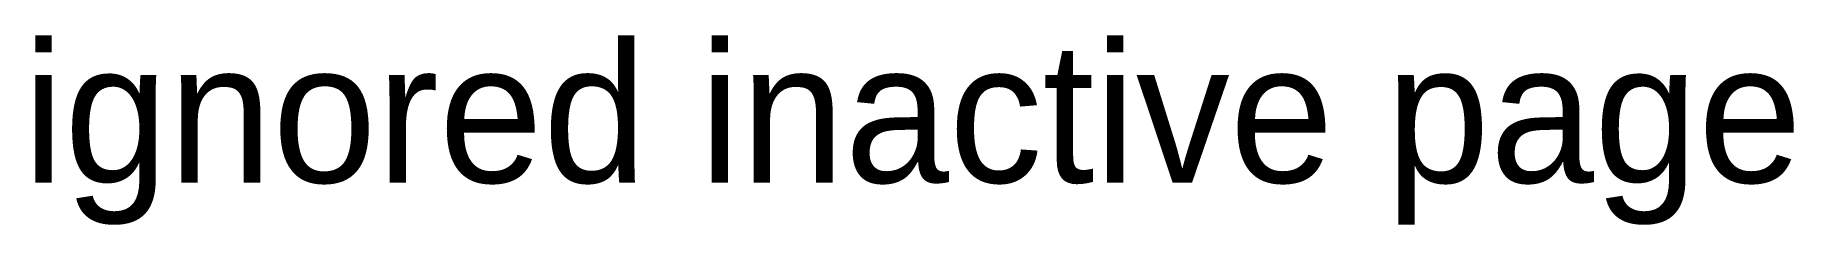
# Paper-space layout 'Other Sheet' of a CAD drawing. Header units: metres. Extents: x 0.2 to 31.6, y -3.3 to 0.1.
import ezdxf

# ---------------------------------------------------------------- set-up
doc = ezdxf.new("R2010")
doc.units = ezdxf.units.M
doc.styles.get("Standard").update_dxf_attribs({"font": '*monospace'})

psp = doc.layouts.new('Other Sheet')

# ---------------------------------------------------------------- texts
at = {"insert": (0, 0), "char_height": 2.5, "attachment_point": 1}
psp.add_mtext('ignored inactive page', dxfattribs=at)

doc.saveas('drawing.dxf')
